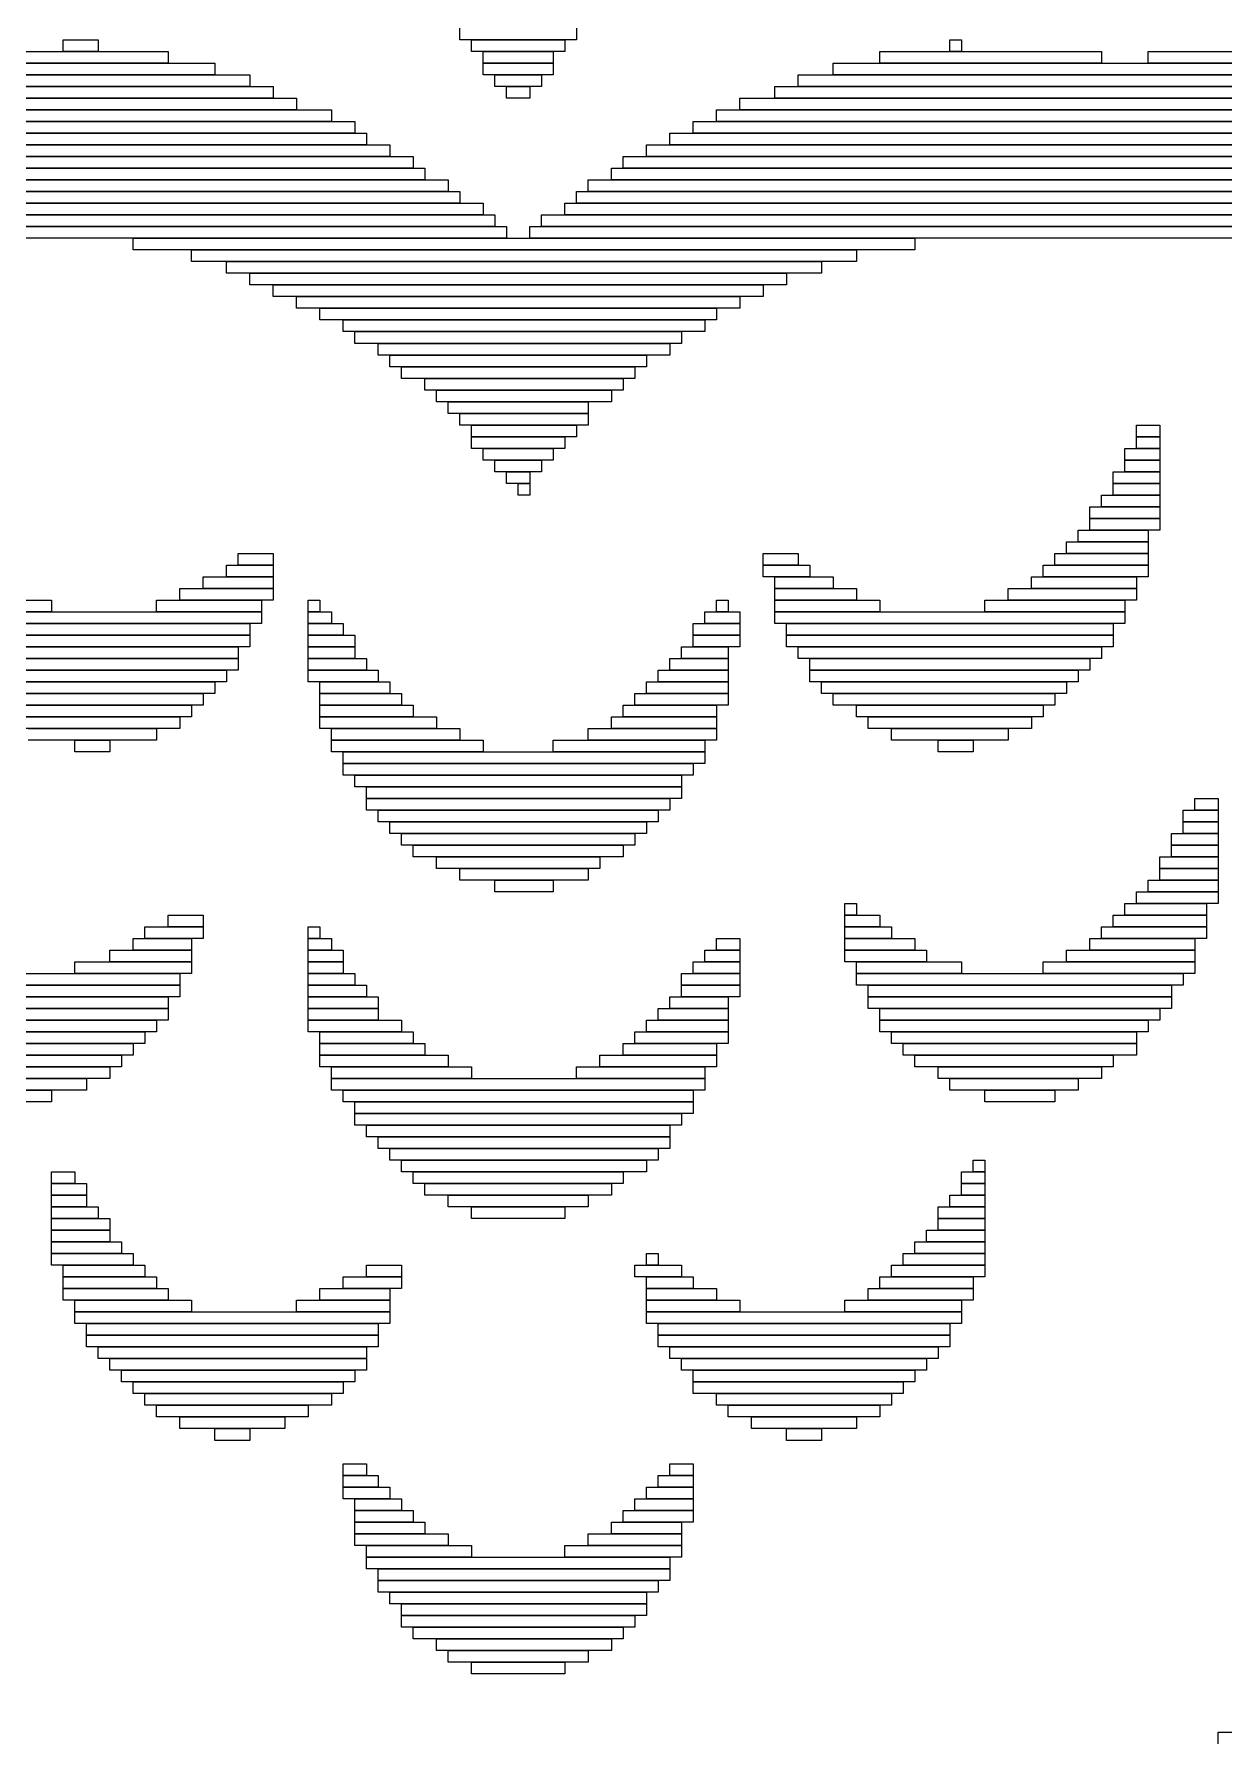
# Model space of a CAD drawing. Extents: x 92 to 1005, y 17 to 1009.
# Drawn here: x 726.5 to 828.5, y 132.5 to 278.5 of the extents above; entities that cross this region are included whole.
import ezdxf

# ---------------------------------------------------------------- set-up
doc = ezdxf.new("R2010")
doc.units = 0

msp = doc.modelspace()

# ---------------------------------------------------------------- linework, layer by layer
for p, q in [((763, 278), (763, 279)), ((773, 279), (773, 278)), ((729, 278), (732, 278)), ((729, 277), (729, 278)), ((732, 278), (732, 277)), ((773, 278), (763, 278)), ((764, 278), (772, 278)), ((764, 277), (764, 278)), ((772, 278), (772, 277)), ((805, 278), (806, 278)), ((805, 277), (805, 278)), ((806, 278), (806, 277)), ((673, 276), (742, 276)), ((719, 277), (738, 277)), ((738, 276), (719, 276)), ((732, 277), (729, 277)), ((738, 277), (738, 276)), ((742, 276), (742, 275)), ((772, 277), (764, 277)), ((765, 277), (771, 277)), ((765, 276), (765, 277)), ((771, 276), (765, 276)), ((765, 276), (771, 276)), ((765, 275), (765, 276)), ((771, 277), (771, 276)), ((771, 276), (771, 275)), ((795, 276), (864, 276)), ((795, 275), (795, 276)), ((799, 277), (818, 277)), ((799, 276), (799, 277)), ((818, 276), (799, 276)), ((806, 277), (805, 277)), ((818, 277), (818, 276)), ((822, 277), (866, 277)), ((822, 276), (822, 277)), ((866, 276), (822, 276)), ((742, 275), (673, 275)), ((674, 275), (745, 275)), ((745, 275), (745, 274)), ((771, 275), (765, 275)), ((766, 275), (770, 275)), ((766, 274), (766, 275)), ((770, 275), (770, 274)), ((792, 275), (862, 275)), ((792, 274), (792, 275)), ((864, 275), (795, 275)), ((745, 274), (674, 274)), ((676, 274), (747, 274)), ((747, 274), (747, 273)), ((770, 274), (766, 274)), ((767, 274), (769, 274)), ((767, 273), (767, 274)), ((769, 274), (769, 273)), ((790, 274), (861, 274)), ((790, 273), (790, 274)), ((862, 274), (792, 274)), ((747, 273), (676, 273)), ((677, 273), (749, 273)), ((749, 272), (677, 272)), ((678, 272), (752, 272)), ((749, 273), (749, 272)), ((752, 272), (752, 271)), ((769, 273), (767, 273)), ((785, 272), (858, 272)), ((785, 271), (785, 272)), ((787, 273), (859, 273)), ((787, 272), (787, 273)), ((859, 272), (787, 272)), ((861, 273), (790, 273)), ((752, 271), (678, 271)), ((679, 271), (754, 271)), ((754, 271), (754, 270)), ((783, 271), (857, 271)), ((783, 270), (783, 271)), ((858, 271), (785, 271)), ((754, 270), (679, 270)), ((680, 270), (755, 270)), ((755, 269), (680, 269)), ((681, 269), (757, 269)), ((755, 270), (755, 269)), ((757, 269), (757, 268)), ((779, 269), (856, 269)), ((779, 268), (779, 269)), ((781, 270), (856, 270)), ((781, 269), (781, 270)), ((856, 269), (781, 269)), ((857, 270), (783, 270)), ((757, 268), (681, 268)), ((681, 268), (759, 268)), ((759, 268), (759, 267)), ((777, 268), (855, 268)), ((777, 267), (777, 268)), ((856, 268), (779, 268)), ((759, 267), (681, 267)), ((682, 267), (760, 267)), ((760, 266), (682, 266)), ((683, 266), (762, 266)), ((760, 267), (760, 266)), ((762, 266), (762, 265)), ((774, 266), (854, 266)), ((774, 265), (774, 266)), ((776, 267), (854, 267)), ((776, 266), (776, 267)), ((854, 266), (776, 266)), ((855, 267), (777, 267)), ((762, 265), (683, 265)), ((683, 265), (763, 265)), ((763, 265), (763, 264)), ((773, 265), (853, 265)), ((773, 264), (773, 265)), ((854, 265), (774, 265)), ((763, 264), (683, 264)), ((684, 264), (765, 264)), ((765, 263), (684, 263)), ((684, 263), (766, 263)), ((765, 264), (765, 263)), ((766, 263), (766, 262)), ((770, 263), (852, 263)), ((770, 262), (770, 263)), ((772, 264), (852, 264)), ((772, 263), (772, 264)), ((852, 263), (772, 263)), ((853, 264), (773, 264)), ((766, 262), (684, 262)), ((706, 262), (767, 262)), ((767, 262), (767, 261)), ((769, 262), (831, 262)), ((769, 261), (769, 262)), ((852, 262), (770, 262)), ((767, 261), (706, 261)), ((735, 261), (802, 261)), ((735, 260), (735, 261)), ((802, 260), (735, 260)), ((740, 260), (797, 260)), ((740, 259), (740, 260)), ((831, 261), (769, 261)), ((797, 260), (797, 259)), ((802, 261), (802, 260)), ((797, 259), (740, 259)), ((743, 259), (794, 259)), ((743, 258), (743, 259)), ((794, 259), (794, 258)), ((794, 258), (743, 258)), ((745, 258), (791, 258)), ((745, 257), (745, 258)), ((791, 257), (745, 257)), ((747, 257), (789, 257)), ((747, 256), (747, 257)), ((789, 257), (789, 256)), ((791, 258), (791, 257)), ((789, 256), (747, 256)), ((749, 256), (787, 256)), ((749, 255), (749, 256)), ((787, 256), (787, 255)), ((787, 255), (749, 255)), ((751, 255), (785, 255)), ((751, 254), (751, 255)), ((785, 255), (785, 254)), ((785, 254), (751, 254)), ((753, 254), (784, 254)), ((753, 253), (753, 254)), ((784, 253), (753, 253)), ((754, 253), (782, 253)), ((754, 252), (754, 253)), ((782, 253), (782, 252)), ((784, 254), (784, 253)), ((782, 252), (754, 252)), ((756, 252), (781, 252)), ((756, 251), (756, 252)), ((781, 252), (781, 251)), ((781, 251), (756, 251)), ((757, 251), (779, 251)), ((757, 250), (757, 251)), ((779, 250), (757, 250)), ((758, 250), (778, 250)), ((758, 249), (758, 250)), ((778, 250), (778, 249)), ((779, 251), (779, 250)), ((778, 249), (758, 249)), ((760, 249), (777, 249)), ((760, 248), (760, 249)), ((777, 249), (777, 248)), ((777, 248), (760, 248)), ((761, 248), (776, 248)), ((761, 247), (761, 248)), ((776, 247), (761, 247)), ((762, 247), (774, 247)), ((762, 246), (762, 247)), ((774, 247), (774, 246)), ((776, 248), (776, 247)), ((774, 246), (762, 246)), ((763, 246), (774, 246)), ((763, 245), (763, 246)), ((774, 246), (774, 245)), ((774, 245), (763, 245)), ((764, 245), (773, 245)), ((764, 244), (764, 245)), ((773, 244), (764, 244)), ((764, 244), (772, 244)), ((764, 243), (764, 244)), ((772, 244), (772, 243)), ((773, 245), (773, 244)), ((821, 245), (823, 245)), ((821, 244), (821, 245)), ((823, 244), (821, 244)), ((821, 244), (823, 244)), ((821, 243), (821, 244)), ((823, 245), (823, 244)), ((823, 244), (823, 243)), ((772, 243), (764, 243)), ((765, 243), (771, 243)), ((765, 242), (765, 243)), ((771, 243), (771, 242)), ((820, 243), (823, 243)), ((820, 242), (820, 243)), ((823, 243), (821, 243)), ((823, 243), (823, 242)), ((771, 242), (765, 242)), ((766, 242), (770, 242)), ((766, 241), (766, 242)), ((770, 241), (766, 241)), ((767, 241), (769, 241)), ((767, 240), (767, 241)), ((769, 241), (769, 240)), ((770, 242), (770, 241)), ((819, 241), (823, 241)), ((819, 240), (819, 241)), ((823, 242), (820, 242)), ((820, 242), (823, 242)), ((820, 241), (820, 242)), ((823, 241), (820, 241)), ((823, 242), (823, 241)), ((823, 241), (823, 240)), ((769, 240), (767, 240)), ((768, 240), (769, 240)), ((768, 239), (768, 240)), ((769, 240), (769, 239)), ((823, 240), (819, 240)), ((819, 240), (823, 240)), ((819, 239), (819, 240)), ((823, 240), (823, 239)), ((769, 239), (768, 239)), ((817, 238), (823, 238)), ((817, 237), (817, 238)), ((818, 239), (823, 239)), ((818, 238), (818, 239)), ((823, 238), (818, 238)), ((823, 239), (819, 239)), ((823, 239), (823, 238)), ((823, 238), (823, 237)), ((823, 237), (817, 237)), ((817, 237), (823, 237)), ((817, 236), (817, 237)), ((823, 237), (823, 236)), ((816, 236), (822, 236)), ((816, 235), (816, 236)), ((823, 236), (817, 236)), ((822, 236), (822, 235)), ((744, 234), (747, 234)), ((744, 233), (744, 234)), ((747, 234), (747, 233)), ((789, 234), (792, 234)), ((789, 233), (789, 234)), ((792, 234), (792, 233)), ((814, 234), (822, 234)), ((814, 233), (814, 234)), ((815, 235), (822, 235)), ((815, 234), (815, 235)), ((822, 234), (815, 234)), ((822, 235), (816, 235)), ((822, 235), (822, 234)), ((822, 234), (822, 233)), ((743, 233), (747, 233)), ((743, 232), (743, 233)), ((747, 233), (744, 233)), ((747, 233), (747, 232)), ((792, 233), (789, 233)), ((789, 233), (793, 233)), ((789, 232), (789, 233)), ((793, 233), (793, 232)), ((813, 233), (822, 233)), ((813, 232), (813, 233)), ((822, 233), (814, 233)), ((822, 233), (822, 232)), ((739, 231), (747, 231)), ((739, 230), (739, 231)), ((741, 232), (747, 232)), ((741, 231), (741, 232)), ((747, 231), (741, 231)), ((747, 232), (743, 232)), ((747, 232), (747, 231)), ((747, 231), (747, 230)), ((793, 232), (789, 232)), ((790, 232), (795, 232)), ((790, 231), (790, 232)), ((795, 231), (790, 231)), ((790, 231), (797, 231)), ((790, 230), (790, 231)), ((795, 232), (795, 231)), ((797, 231), (797, 230)), ((810, 231), (821, 231)), ((810, 230), (810, 231)), ((812, 232), (821, 232)), ((812, 231), (812, 232)), ((821, 231), (812, 231)), ((822, 232), (813, 232)), ((821, 232), (821, 231)), ((821, 231), (821, 230)), ((716, 230), (728, 230)), ((728, 230), (728, 229)), ((737, 230), (746, 230)), ((737, 229), (737, 230)), ((747, 230), (739, 230)), ((746, 230), (746, 229)), ((750, 230), (751, 230)), ((750, 229), (750, 230)), ((751, 230), (751, 229)), ((785, 230), (786, 230)), ((785, 229), (785, 230)), ((786, 230), (786, 229)), ((797, 230), (790, 230)), ((790, 230), (799, 230)), ((790, 229), (790, 230)), ((799, 230), (799, 229)), ((808, 230), (820, 230)), ((808, 229), (808, 230)), ((821, 230), (810, 230)), ((820, 230), (820, 229)), ((728, 229), (716, 229)), ((716, 229), (746, 229)), ((746, 228), (716, 228)), ((717, 228), (745, 228)), ((746, 229), (737, 229)), ((745, 228), (745, 227)), ((746, 229), (746, 228)), ((751, 229), (750, 229)), ((750, 229), (752, 229)), ((750, 228), (750, 229)), ((752, 228), (750, 228)), ((750, 228), (753, 228)), ((750, 227), (750, 228)), ((752, 229), (752, 228)), ((753, 228), (753, 227)), ((783, 228), (787, 228)), ((783, 227), (783, 228)), ((784, 229), (787, 229)), ((784, 228), (784, 229)), ((787, 228), (784, 228)), ((786, 229), (785, 229)), ((787, 229), (787, 228)), ((787, 228), (787, 227)), ((799, 229), (790, 229)), ((790, 229), (820, 229)), ((790, 228), (790, 229)), ((820, 228), (790, 228)), ((791, 228), (819, 228)), ((791, 227), (791, 228)), ((820, 229), (808, 229)), ((819, 228), (819, 227)), ((820, 229), (820, 228)), ((745, 227), (717, 227)), ((718, 227), (745, 227)), ((745, 227), (745, 226)), ((753, 227), (750, 227)), ((750, 227), (754, 227)), ((750, 226), (750, 227)), ((754, 227), (754, 226)), ((787, 227), (783, 227)), ((783, 227), (787, 227)), ((783, 226), (783, 227)), ((787, 227), (787, 226)), ((819, 227), (791, 227)), ((791, 227), (819, 227)), ((791, 226), (791, 227)), ((819, 227), (819, 226)), ((745, 226), (718, 226)), ((718, 226), (744, 226)), ((744, 225), (718, 225)), ((719, 225), (744, 225)), ((744, 226), (744, 225)), ((744, 225), (744, 224)), ((754, 226), (750, 226)), ((750, 226), (754, 226)), ((750, 225), (750, 226)), ((754, 225), (750, 225)), ((750, 225), (755, 225)), ((750, 224), (750, 225)), ((754, 226), (754, 225)), ((755, 225), (755, 224)), ((781, 225), (786, 225)), ((781, 224), (781, 225)), ((782, 226), (786, 226)), ((782, 225), (782, 226)), ((786, 225), (782, 225)), ((787, 226), (783, 226)), ((786, 226), (786, 225)), ((786, 225), (786, 224)), ((819, 226), (791, 226)), ((792, 226), (818, 226)), ((792, 225), (792, 226)), ((818, 225), (792, 225)), ((793, 225), (817, 225)), ((793, 224), (793, 225)), ((817, 225), (817, 224)), ((818, 226), (818, 225)), ((744, 224), (719, 224)), ((720, 224), (743, 224)), ((743, 224), (743, 223)), ((755, 224), (750, 224)), ((750, 224), (756, 224)), ((750, 223), (750, 224)), ((756, 224), (756, 223)), ((780, 224), (786, 224)), ((780, 223), (780, 224)), ((786, 224), (781, 224)), ((786, 224), (786, 223)), ((817, 224), (793, 224)), ((793, 224), (816, 224)), ((793, 223), (793, 224)), ((816, 224), (816, 223)), ((743, 223), (720, 223)), ((721, 223), (742, 223)), ((742, 222), (721, 222)), ((722, 222), (741, 222)), ((741, 222), (741, 221)), ((742, 223), (742, 222)), ((756, 223), (750, 223)), ((751, 223), (757, 223)), ((751, 222), (751, 223)), ((757, 222), (751, 222)), ((751, 222), (758, 222)), ((751, 221), (751, 222)), ((757, 223), (757, 222)), ((758, 222), (758, 221)), ((778, 222), (786, 222)), ((778, 221), (778, 222)), ((779, 223), (786, 223)), ((779, 222), (779, 223)), ((786, 222), (779, 222)), ((786, 223), (780, 223)), ((786, 223), (786, 222)), ((786, 222), (786, 221)), ((816, 223), (793, 223)), ((794, 223), (815, 223)), ((794, 222), (794, 223)), ((815, 222), (794, 222)), ((795, 222), (814, 222)), ((795, 221), (795, 222)), ((814, 222), (814, 221)), ((815, 223), (815, 222)), ((741, 221), (722, 221)), ((723, 221), (740, 221)), ((740, 221), (740, 220)), ((758, 221), (751, 221)), ((751, 221), (759, 221)), ((751, 220), (751, 221)), ((759, 221), (759, 220)), ((777, 221), (785, 221)), ((777, 220), (777, 221)), ((786, 221), (778, 221)), ((785, 221), (785, 220)), ((814, 221), (795, 221)), ((797, 221), (813, 221)), ((797, 220), (797, 221)), ((813, 221), (813, 220)), ((740, 220), (723, 220)), ((725, 220), (739, 220)), ((739, 219), (725, 219)), ((726, 219), (737, 219)), ((737, 219), (737, 218)), ((739, 220), (739, 219)), ((759, 220), (751, 220)), ((751, 220), (761, 220)), ((751, 219), (751, 220)), ((761, 219), (751, 219)), ((752, 219), (763, 219)), ((752, 218), (752, 219)), ((761, 220), (761, 219)), ((763, 219), (763, 218)), ((774, 219), (785, 219)), ((774, 218), (774, 219)), ((776, 220), (785, 220)), ((776, 219), (776, 220)), ((785, 219), (776, 219)), ((785, 220), (777, 220)), ((785, 220), (785, 219)), ((785, 219), (785, 218)), ((813, 220), (797, 220)), ((798, 220), (812, 220)), ((798, 219), (798, 220)), ((812, 219), (798, 219)), ((800, 219), (810, 219)), ((800, 218), (800, 219)), ((810, 219), (810, 218)), ((812, 220), (812, 219)), ((737, 218), (726, 218)), ((730, 218), (733, 218)), ((730, 217), (730, 218)), ((733, 218), (733, 217)), ((763, 218), (752, 218)), ((752, 218), (765, 218)), ((752, 217), (752, 218)), ((765, 218), (765, 217)), ((771, 218), (784, 218)), ((771, 217), (771, 218)), ((785, 218), (774, 218)), ((784, 218), (784, 217)), ((810, 218), (800, 218)), ((804, 218), (807, 218)), ((804, 217), (804, 218)), ((807, 218), (807, 217)), ((733, 217), (730, 217)), ((765, 217), (752, 217)), ((753, 217), (784, 217)), ((753, 216), (753, 217)), ((784, 217), (771, 217)), ((784, 217), (784, 216)), ((807, 217), (804, 217)), ((784, 216), (753, 216)), ((753, 216), (783, 216)), ((753, 215), (753, 216)), ((783, 215), (753, 215)), ((754, 215), (782, 215)), ((754, 214), (754, 215)), ((782, 215), (782, 214)), ((783, 216), (783, 215)), ((782, 214), (754, 214)), ((755, 214), (782, 214)), ((755, 213), (755, 214)), ((782, 214), (782, 213)), ((782, 213), (755, 213)), ((755, 213), (781, 213)), ((755, 212), (755, 213)), ((781, 212), (755, 212)), ((756, 212), (780, 212)), ((756, 211), (756, 212)), ((780, 212), (780, 211)), ((781, 213), (781, 212)), ((825, 212), (828, 212)), ((825, 211), (825, 212)), ((826, 213), (828, 213)), ((826, 212), (826, 213)), ((828, 212), (826, 212)), ((828, 213), (828, 212)), ((828, 212), (828, 211)), ((780, 211), (756, 211)), ((757, 211), (779, 211)), ((757, 210), (757, 211)), ((779, 211), (779, 210)), ((828, 211), (825, 211)), ((825, 211), (828, 211)), ((825, 210), (825, 211)), ((828, 211), (828, 210)), ((779, 210), (757, 210)), ((758, 210), (778, 210)), ((758, 209), (758, 210)), ((778, 209), (758, 209)), ((759, 209), (777, 209)), ((759, 208), (759, 209)), ((777, 209), (777, 208)), ((778, 210), (778, 209)), ((824, 210), (828, 210)), ((824, 209), (824, 210)), ((828, 209), (824, 209)), ((824, 209), (828, 209)), ((824, 208), (824, 209)), ((828, 210), (825, 210)), ((828, 210), (828, 209)), ((828, 209), (828, 208)), ((777, 208), (759, 208)), ((761, 208), (775, 208)), ((761, 207), (761, 208)), ((775, 208), (775, 207)), ((823, 208), (828, 208)), ((823, 207), (823, 208)), ((828, 208), (824, 208)), ((828, 208), (828, 207)), ((775, 207), (761, 207)), ((763, 207), (774, 207)), ((763, 206), (763, 207)), ((774, 206), (763, 206)), ((766, 206), (771, 206)), ((766, 205), (766, 206)), ((771, 206), (771, 205)), ((774, 207), (774, 206)), ((822, 206), (828, 206)), ((822, 205), (822, 206)), ((828, 207), (823, 207)), ((823, 207), (828, 207)), ((823, 206), (823, 207)), ((828, 206), (823, 206)), ((828, 207), (828, 206)), ((828, 206), (828, 205)), ((771, 205), (766, 205)), ((821, 205), (828, 205)), ((821, 204), (821, 205)), ((828, 205), (822, 205)), ((828, 205), (828, 204)), ((738, 203), (741, 203)), ((738, 202), (738, 203)), ((741, 203), (741, 202)), ((796, 204), (797, 204)), ((796, 203), (796, 204)), ((797, 203), (796, 203)), ((796, 203), (799, 203)), ((796, 202), (796, 203)), ((797, 204), (797, 203)), ((799, 203), (799, 202)), ((819, 203), (827, 203)), ((819, 202), (819, 203)), ((820, 204), (827, 204)), ((820, 203), (820, 204)), ((827, 203), (820, 203)), ((828, 204), (821, 204)), ((827, 204), (827, 203)), ((827, 203), (827, 202)), ((736, 202), (741, 202)), ((736, 201), (736, 202)), ((741, 202), (738, 202)), ((741, 202), (741, 201)), ((750, 202), (751, 202)), ((750, 201), (750, 202)), ((751, 202), (751, 201)), ((799, 202), (796, 202)), ((796, 202), (800, 202)), ((796, 201), (796, 202)), ((800, 202), (800, 201)), ((818, 202), (827, 202)), ((818, 201), (818, 202)), ((827, 202), (819, 202)), ((827, 202), (827, 201)), ((735, 201), (740, 201)), ((735, 200), (735, 201)), ((741, 201), (736, 201)), ((740, 201), (740, 200)), ((751, 201), (750, 201)), ((750, 201), (752, 201)), ((750, 200), (750, 201)), ((752, 201), (752, 200)), ((785, 201), (787, 201)), ((785, 200), (785, 201)), ((787, 201), (787, 200)), ((800, 201), (796, 201)), ((796, 201), (802, 201)), ((796, 200), (796, 201)), ((802, 201), (802, 200)), ((817, 201), (826, 201)), ((817, 200), (817, 201)), ((827, 201), (818, 201)), ((826, 201), (826, 200)), ((730, 199), (740, 199)), ((730, 198), (730, 199)), ((733, 200), (740, 200)), ((733, 199), (733, 200)), ((740, 199), (733, 199)), ((740, 200), (735, 200)), ((740, 200), (740, 199)), ((740, 199), (740, 198)), ((752, 200), (750, 200)), ((750, 200), (753, 200)), ((750, 199), (750, 200)), ((753, 199), (750, 199)), ((750, 199), (753, 199)), ((750, 198), (750, 199)), ((753, 200), (753, 199)), ((753, 199), (753, 198)), ((783, 199), (787, 199)), ((783, 198), (783, 199)), ((784, 200), (787, 200)), ((784, 199), (784, 200)), ((787, 199), (784, 199)), ((787, 200), (785, 200)), ((787, 200), (787, 199)), ((787, 199), (787, 198)), ((802, 200), (796, 200)), ((796, 200), (803, 200)), ((796, 199), (796, 200)), ((803, 199), (796, 199)), ((797, 199), (806, 199)), ((797, 198), (797, 199)), ((803, 200), (803, 199)), ((806, 199), (806, 198)), ((813, 199), (826, 199)), ((813, 198), (813, 199)), ((815, 200), (826, 200)), ((815, 199), (815, 200)), ((826, 199), (815, 199)), ((826, 200), (817, 200)), ((826, 200), (826, 199)), ((826, 199), (826, 198)), ((711, 198), (739, 198)), ((740, 198), (730, 198)), ((739, 198), (739, 197)), ((753, 198), (750, 198)), ((750, 198), (754, 198)), ((750, 197), (750, 198)), ((754, 198), (754, 197)), ((782, 198), (787, 198)), ((782, 197), (782, 198)), ((787, 198), (783, 198)), ((787, 198), (787, 197)), ((806, 198), (797, 198)), ((797, 198), (825, 198)), ((797, 197), (797, 198)), ((826, 198), (813, 198)), ((825, 198), (825, 197)), ((739, 197), (711, 197)), ((712, 197), (739, 197)), ((739, 196), (712, 196)), ((713, 196), (738, 196)), ((738, 196), (738, 195)), ((739, 197), (739, 196)), ((754, 197), (750, 197)), ((750, 197), (755, 197)), ((750, 196), (750, 197)), ((755, 196), (750, 196)), ((750, 196), (756, 196)), ((750, 195), (750, 196)), ((755, 197), (755, 196)), ((756, 196), (756, 195)), ((781, 196), (786, 196)), ((781, 195), (781, 196)), ((787, 197), (782, 197)), ((782, 197), (787, 197)), ((782, 196), (782, 197)), ((787, 196), (782, 196)), ((786, 196), (786, 195)), ((787, 197), (787, 196)), ((825, 197), (797, 197)), ((798, 197), (824, 197)), ((798, 196), (798, 197)), ((824, 196), (798, 196)), ((798, 196), (824, 196)), ((798, 195), (798, 196)), ((824, 197), (824, 196)), ((824, 196), (824, 195)), ((738, 195), (713, 195)), ((713, 195), (738, 195)), ((738, 195), (738, 194)), ((756, 195), (750, 195)), ((750, 195), (756, 195)), ((750, 194), (750, 195)), ((756, 195), (756, 194)), ((780, 195), (786, 195)), ((780, 194), (780, 195)), ((786, 195), (781, 195)), ((786, 195), (786, 194)), ((824, 195), (798, 195)), ((799, 195), (823, 195)), ((799, 194), (799, 195)), ((823, 195), (823, 194)), ((738, 194), (713, 194)), ((714, 194), (737, 194)), ((737, 193), (714, 193)), ((715, 193), (736, 193)), ((736, 193), (736, 192)), ((737, 194), (737, 193)), ((756, 194), (750, 194)), ((750, 194), (758, 194)), ((750, 193), (750, 194)), ((758, 193), (750, 193)), ((751, 193), (759, 193)), ((751, 192), (751, 193)), ((758, 194), (758, 193)), ((759, 193), (759, 192)), ((778, 193), (786, 193)), ((778, 192), (778, 193)), ((779, 194), (786, 194)), ((779, 193), (779, 194)), ((786, 193), (779, 193)), ((786, 194), (780, 194)), ((786, 194), (786, 193)), ((786, 193), (786, 192)), ((823, 194), (799, 194)), ((799, 194), (822, 194)), ((799, 193), (799, 194)), ((822, 193), (799, 193)), ((800, 193), (821, 193)), ((800, 192), (800, 193)), ((821, 193), (821, 192)), ((822, 194), (822, 193)), ((736, 192), (715, 192)), ((716, 192), (735, 192)), ((735, 192), (735, 191)), ((759, 192), (751, 192)), ((751, 192), (760, 192)), ((751, 191), (751, 192)), ((760, 192), (760, 191)), ((777, 192), (785, 192)), ((777, 191), (777, 192)), ((786, 192), (778, 192)), ((785, 192), (785, 191)), ((821, 192), (800, 192)), ((801, 192), (821, 192)), ((801, 191), (801, 192)), ((821, 192), (821, 191)), ((735, 191), (716, 191)), ((717, 191), (734, 191)), ((734, 190), (717, 190)), ((718, 190), (733, 190)), ((733, 190), (733, 189)), ((734, 191), (734, 190)), ((760, 191), (751, 191)), ((751, 191), (762, 191)), ((751, 190), (751, 191)), ((762, 190), (751, 190)), ((752, 190), (764, 190)), ((752, 189), (752, 190)), ((762, 191), (762, 190)), ((764, 190), (764, 189)), ((773, 190), (784, 190)), ((773, 189), (773, 190)), ((775, 191), (785, 191)), ((775, 190), (775, 191)), ((785, 190), (775, 190)), ((785, 191), (777, 191)), ((784, 190), (784, 189)), ((785, 191), (785, 190)), ((821, 191), (801, 191)), ((802, 191), (819, 191)), ((802, 190), (802, 191)), ((819, 190), (802, 190)), ((804, 190), (818, 190)), ((804, 189), (804, 190)), ((818, 190), (818, 189)), ((819, 191), (819, 190)), ((733, 189), (718, 189)), ((720, 189), (731, 189)), ((731, 189), (731, 188)), ((764, 189), (752, 189)), ((752, 189), (784, 189)), ((752, 188), (752, 189)), ((784, 189), (773, 189)), ((784, 189), (784, 188)), ((818, 189), (804, 189)), ((805, 189), (816, 189)), ((805, 188), (805, 189)), ((816, 189), (816, 188)), ((731, 188), (720, 188)), ((723, 188), (728, 188)), ((728, 187), (723, 187)), ((728, 188), (728, 187)), ((784, 188), (752, 188)), ((753, 188), (783, 188)), ((753, 187), (753, 188)), ((783, 187), (753, 187)), ((754, 187), (783, 187)), ((754, 186), (754, 187)), ((783, 188), (783, 187)), ((783, 187), (783, 186)), ((816, 188), (805, 188)), ((808, 188), (814, 188)), ((808, 187), (808, 188)), ((814, 187), (808, 187)), ((814, 188), (814, 187)), ((783, 186), (754, 186)), ((754, 186), (782, 186)), ((754, 185), (754, 186)), ((782, 186), (782, 185)), ((782, 185), (754, 185)), ((755, 185), (781, 185)), ((755, 184), (755, 185)), ((781, 184), (755, 184)), ((756, 184), (781, 184)), ((756, 183), (756, 184)), ((781, 185), (781, 184)), ((781, 184), (781, 183)), ((781, 183), (756, 183)), ((757, 183), (780, 183)), ((757, 182), (757, 183)), ((780, 183), (780, 182)), ((780, 182), (757, 182)), ((758, 182), (779, 182)), ((758, 181), (758, 182)), ((779, 182), (779, 181)), ((807, 182), (808, 182)), ((807, 181), (807, 182)), ((808, 182), (808, 181)), ((728, 181), (730, 181)), ((728, 180), (728, 181)), ((730, 180), (728, 180)), ((728, 180), (731, 180)), ((728, 179), (728, 180)), ((730, 181), (730, 180)), ((731, 180), (731, 179)), ((779, 181), (758, 181)), ((759, 181), (777, 181)), ((759, 180), (759, 181)), ((777, 180), (759, 180)), ((760, 180), (776, 180)), ((760, 179), (760, 180)), ((776, 180), (776, 179)), ((777, 181), (777, 180)), ((806, 181), (808, 181)), ((806, 180), (806, 181)), ((808, 180), (806, 180)), ((806, 180), (808, 180)), ((806, 179), (806, 180)), ((808, 181), (807, 181)), ((808, 181), (808, 180)), ((808, 180), (808, 179)), ((731, 179), (728, 179)), ((728, 179), (731, 179)), ((728, 178), (728, 179)), ((731, 179), (731, 178)), ((776, 179), (760, 179)), ((762, 179), (774, 179)), ((762, 178), (762, 179)), ((774, 179), (774, 178)), ((805, 179), (808, 179)), ((805, 178), (805, 179)), ((808, 179), (806, 179)), ((808, 179), (808, 178)), ((731, 178), (728, 178)), ((728, 178), (732, 178)), ((728, 177), (728, 178)), ((732, 177), (728, 177)), ((728, 177), (733, 177)), ((728, 176), (728, 177)), ((732, 178), (732, 177)), ((733, 177), (733, 176)), ((774, 178), (762, 178)), ((764, 178), (772, 178)), ((764, 177), (764, 178)), ((772, 177), (764, 177)), ((772, 178), (772, 177)), ((804, 178), (808, 178)), ((804, 177), (804, 178)), ((808, 177), (804, 177)), ((804, 177), (808, 177)), ((804, 176), (804, 177)), ((808, 178), (805, 178)), ((808, 178), (808, 177)), ((808, 177), (808, 176)), ((733, 176), (728, 176)), ((728, 176), (733, 176)), ((728, 175), (728, 176)), ((733, 176), (733, 175)), ((803, 176), (808, 176)), ((803, 175), (803, 176)), ((808, 176), (804, 176)), ((808, 176), (808, 175)), ((733, 175), (728, 175)), ((728, 175), (734, 175)), ((728, 174), (728, 175)), ((734, 174), (728, 174)), ((728, 174), (735, 174)), ((728, 173), (728, 174)), ((734, 175), (734, 174)), ((735, 174), (735, 173)), ((779, 174), (780, 174)), ((779, 173), (779, 174)), ((780, 174), (780, 173)), ((801, 174), (808, 174)), ((801, 173), (801, 174)), ((802, 175), (808, 175)), ((802, 174), (802, 175)), ((808, 174), (802, 174)), ((808, 175), (803, 175)), ((808, 175), (808, 174)), ((808, 174), (808, 173)), ((735, 173), (728, 173)), ((729, 173), (736, 173)), ((729, 172), (729, 173)), ((736, 173), (736, 172)), ((755, 173), (758, 173)), ((755, 172), (755, 173)), ((758, 173), (758, 172)), ((778, 173), (782, 173)), ((778, 172), (778, 173)), ((780, 173), (779, 173)), ((782, 173), (782, 172)), ((800, 173), (808, 173)), ((800, 172), (800, 173)), ((808, 173), (801, 173)), ((808, 173), (808, 172)), ((736, 172), (729, 172)), ((729, 172), (737, 172)), ((729, 171), (729, 172)), ((737, 171), (729, 171)), ((729, 171), (738, 171)), ((729, 170), (729, 171)), ((737, 172), (737, 171)), ((738, 171), (738, 170)), ((751, 171), (757, 171)), ((751, 170), (751, 171)), ((753, 172), (758, 172)), ((753, 171), (753, 172)), ((758, 171), (753, 171)), ((758, 172), (755, 172)), ((757, 171), (757, 170)), ((758, 172), (758, 171)), ((782, 172), (778, 172)), ((779, 172), (783, 172)), ((779, 171), (779, 172)), ((783, 171), (779, 171)), ((779, 171), (785, 171)), ((779, 170), (779, 171)), ((783, 172), (783, 171)), ((785, 171), (785, 170)), ((798, 171), (807, 171)), ((798, 170), (798, 171)), ((799, 172), (807, 172)), ((799, 171), (799, 172)), ((807, 171), (799, 171)), ((808, 172), (800, 172)), ((807, 172), (807, 171)), ((807, 171), (807, 170)), ((738, 170), (729, 170)), ((730, 170), (740, 170)), ((730, 169), (730, 170)), ((740, 170), (740, 169)), ((749, 170), (757, 170)), ((749, 169), (749, 170)), ((757, 170), (751, 170)), ((757, 170), (757, 169)), ((785, 170), (779, 170)), ((779, 170), (787, 170)), ((779, 169), (779, 170)), ((787, 170), (787, 169)), ((796, 170), (806, 170)), ((796, 169), (796, 170)), ((807, 170), (798, 170)), ((806, 170), (806, 169)), ((740, 169), (730, 169)), ((730, 169), (757, 169)), ((730, 168), (730, 169)), ((757, 168), (730, 168)), ((731, 168), (756, 168)), ((731, 167), (731, 168)), ((757, 169), (749, 169)), ((756, 168), (756, 167)), ((757, 169), (757, 168)), ((787, 169), (779, 169)), ((779, 169), (806, 169)), ((779, 168), (779, 169)), ((806, 168), (779, 168)), ((780, 168), (805, 168)), ((780, 167), (780, 168)), ((806, 169), (796, 169)), ((805, 168), (805, 167)), ((806, 169), (806, 168)), ((756, 167), (731, 167)), ((731, 167), (756, 167)), ((731, 166), (731, 167)), ((756, 167), (756, 166)), ((805, 167), (780, 167)), ((780, 167), (805, 167)), ((780, 166), (780, 167)), ((805, 167), (805, 166)), ((756, 166), (731, 166)), ((732, 166), (755, 166)), ((732, 165), (732, 166)), ((755, 165), (732, 165)), ((733, 165), (755, 165)), ((733, 164), (733, 165)), ((755, 166), (755, 165)), ((755, 165), (755, 164)), ((805, 166), (780, 166)), ((781, 166), (804, 166)), ((781, 165), (781, 166)), ((804, 165), (781, 165)), ((782, 165), (803, 165)), ((782, 164), (782, 165)), ((803, 165), (803, 164)), ((804, 166), (804, 165)), ((755, 164), (733, 164)), ((734, 164), (754, 164)), ((734, 163), (734, 164)), ((754, 164), (754, 163)), ((803, 164), (782, 164)), ((783, 164), (802, 164)), ((783, 163), (783, 164)), ((802, 164), (802, 163)), ((754, 163), (734, 163)), ((735, 163), (753, 163)), ((735, 162), (735, 163)), ((753, 163), (753, 162)), ((802, 163), (783, 163)), ((783, 163), (801, 163)), ((783, 162), (783, 163)), ((801, 163), (801, 162)), ((753, 162), (735, 162)), ((736, 162), (752, 162)), ((736, 161), (736, 162)), ((752, 161), (736, 161)), ((737, 161), (750, 161)), ((737, 160), (737, 161)), ((750, 161), (750, 160)), ((752, 162), (752, 161)), ((801, 162), (783, 162)), ((785, 162), (800, 162)), ((785, 161), (785, 162)), ((800, 161), (785, 161)), ((786, 161), (799, 161)), ((786, 160), (786, 161)), ((799, 161), (799, 160)), ((800, 162), (800, 161)), ((750, 160), (737, 160)), ((739, 160), (748, 160)), ((739, 159), (739, 160)), ((748, 160), (748, 159)), ((799, 160), (786, 160)), ((788, 160), (797, 160)), ((788, 159), (788, 160)), ((797, 160), (797, 159)), ((748, 159), (739, 159)), ((742, 159), (745, 159)), ((742, 158), (742, 159)), ((745, 158), (742, 158)), ((745, 159), (745, 158)), ((797, 159), (788, 159)), ((791, 159), (794, 159)), ((791, 158), (791, 159)), ((794, 158), (791, 158)), ((794, 159), (794, 158)), ((753, 156), (755, 156)), ((753, 155), (753, 156)), ((755, 155), (753, 155)), ((753, 155), (756, 155)), ((753, 154), (753, 155)), ((755, 156), (755, 155)), ((756, 155), (756, 154)), ((780, 155), (783, 155)), ((780, 154), (780, 155)), ((781, 156), (783, 156)), ((781, 155), (781, 156)), ((783, 155), (781, 155)), ((783, 156), (783, 155)), ((783, 155), (783, 154)), ((756, 154), (753, 154)), ((753, 154), (757, 154)), ((753, 153), (753, 154)), ((757, 154), (757, 153)), ((779, 154), (783, 154)), ((779, 153), (779, 154)), ((783, 154), (780, 154)), ((783, 154), (783, 153)), ((757, 153), (753, 153)), ((754, 153), (758, 153)), ((754, 152), (754, 153)), ((758, 152), (754, 152)), ((754, 152), (759, 152)), ((754, 151), (754, 152)), ((758, 153), (758, 152)), ((759, 152), (759, 151)), ((777, 152), (783, 152)), ((777, 151), (777, 152)), ((778, 153), (783, 153)), ((778, 152), (778, 153)), ((783, 152), (778, 152)), ((783, 153), (779, 153)), ((783, 153), (783, 152)), ((783, 152), (783, 151)), ((759, 151), (754, 151)), ((754, 151), (760, 151)), ((754, 150), (754, 151)), ((760, 151), (760, 150)), ((776, 151), (782, 151)), ((776, 150), (776, 151)), ((783, 151), (777, 151)), ((782, 151), (782, 150)), ((760, 150), (754, 150)), ((754, 150), (762, 150)), ((754, 149), (754, 150)), ((762, 149), (754, 149)), ((755, 149), (764, 149)), ((755, 148), (755, 149)), ((762, 150), (762, 149)), ((764, 149), (764, 148)), ((772, 149), (782, 149)), ((772, 148), (772, 149)), ((774, 150), (782, 150)), ((774, 149), (774, 150)), ((782, 149), (774, 149)), ((782, 150), (776, 150)), ((782, 150), (782, 149)), ((782, 149), (782, 148)), ((764, 148), (755, 148)), ((755, 148), (781, 148)), ((755, 147), (755, 148)), ((782, 148), (772, 148)), ((781, 148), (781, 147)), ((781, 147), (755, 147)), ((756, 147), (781, 147)), ((756, 146), (756, 147)), ((781, 146), (756, 146)), ((756, 146), (780, 146)), ((756, 145), (756, 146)), ((780, 146), (780, 145)), ((781, 147), (781, 146)), ((780, 145), (756, 145)), ((757, 145), (779, 145)), ((757, 144), (757, 145)), ((779, 145), (779, 144)), ((779, 144), (757, 144)), ((758, 144), (779, 144)), ((758, 143), (758, 144)), ((779, 144), (779, 143)), ((779, 143), (758, 143)), ((758, 143), (778, 143)), ((758, 142), (758, 143)), ((778, 142), (758, 142)), ((759, 142), (777, 142)), ((759, 141), (759, 142)), ((777, 142), (777, 141)), ((778, 143), (778, 142)), ((777, 141), (759, 141)), ((761, 141), (776, 141)), ((761, 140), (761, 141)), ((776, 141), (776, 140)), ((776, 140), (761, 140)), ((762, 140), (774, 140)), ((762, 139), (762, 140)), ((774, 139), (762, 139)), ((764, 139), (772, 139)), ((764, 138), (764, 139)), ((772, 139), (772, 138)), ((774, 140), (774, 139)), ((772, 138), (764, 138)), ((828, 133), (888, 133)), ((828, 132), (828, 133))]:
    msp.add_line(p, q)

doc.saveas('drawing.dxf')
